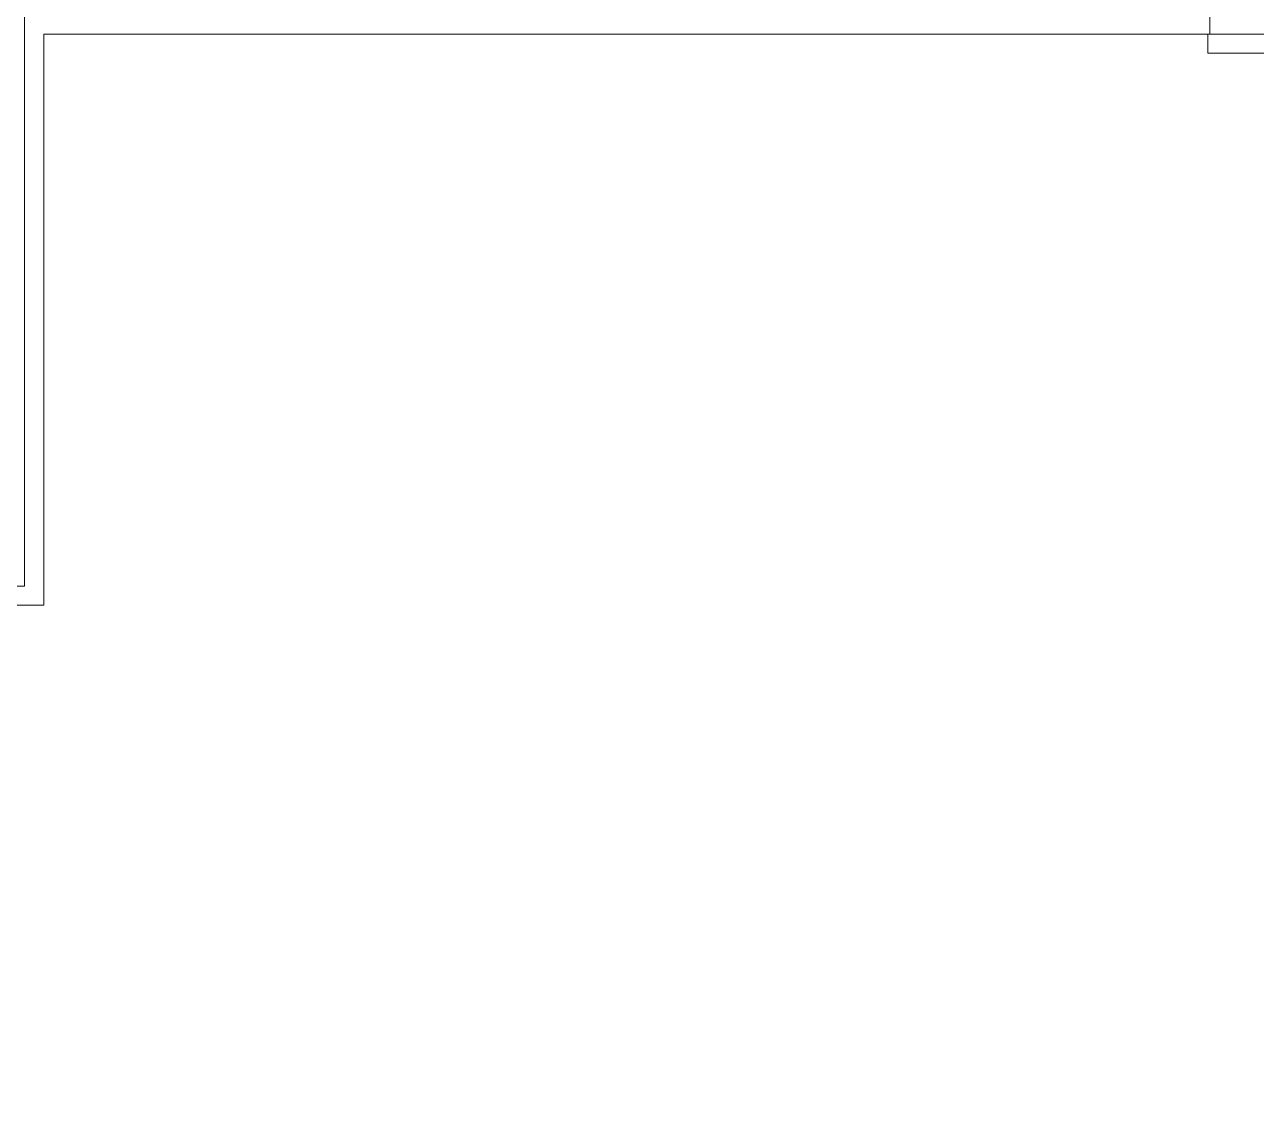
# Model space of a CAD drawing. Extents: x -2749 to 23780, y -1311 to 8245.
# Drawn here: x 2662.5 to 2791.9, y 2689.6 to 2804 of the extents above; entities that cross this region are included whole.
import ezdxf

# ---------------------------------------------------------------- set-up
doc = ezdxf.new("R2010")
doc.units = 0
doc.header["$MEASUREMENT"] = 0
doc.layers.get('0').update_dxf_attribs({"color": 9, "lineweight": 9})
for name, color, linetype, lineweight in [('01', 9, 'Continuous', 9), ('06D', 9, 'Continuous', 9), ('14', 9, 'Continuous', 9), ('30', 251, 'Continuous', 9)]:
    doc.layers.add(name, color=color, linetype=linetype, lineweight=lineweight)

# ---------------------------------------------------------------- blocks, each defined once
blk = doc.blocks.new('p-kolon_80x80')
blk.add_lwpolyline([(-40, -40), (40, -40), (40, 40), (-40, 40)], close=True)
blk = doc.blocks.new('fsdfsfsfsfd')
at = {"layer": '06D', "elevation": 0}
blk.add_lwpolyline([(52591.75, -74474.98), (52589.75, -74474.98), (52589.75, -74595.98), (52591.75, -74595.98)], dxfattribs=at)
blk = doc.blocks.new('p-zemin kat')
at = {"layer": '14'}
blk.add_lwpolyline([(2527.82, 2820), (2527.82, 2803), (2580.5, 2803), (2580.5, 2743), (2664.5, 2743), (2664.5, 2803), (2664.5, 2803), (2785, 2803), (2787, 2803), (2787, 2819.3)], dxfattribs=at)
at = {"xscale": -1, "rotation": 270}
blk.add_blockref('fsdfsfsfsfd', (77382.79, -49788.75), dxfattribs=at)
at = {"layer": '01'}
blk.add_blockref('p-kolon_80x80', (2622.5, 2785), dxfattribs=at)

msp = doc.modelspace()

# ---------------------------------------------------------------- linework, layer by layer
at = {"layer": '30'}
msp.add_lwpolyline([(2407.82, 2803), (2580.5, 2803), (2580.5, 2743), (2664.5, 2743), (2664.5, 2803), (3280.5, 2803), (3280.5, 2740.5), (3280.5, 2740.5), (3280.5, 2803), (3280.92, 2803), (3280.92, 2363), (3364.5, 2363), (3364.5, 2405.04), (3980.5, 2405), (3980.5, 2363), (4527.5, 2363), (4527.5, 2260.54)], dxfattribs=at)

# ---------------------------------------------------------------- block references
msp.add_blockref('p-zemin kat', (0, 0))

doc.saveas('drawing.dxf')
